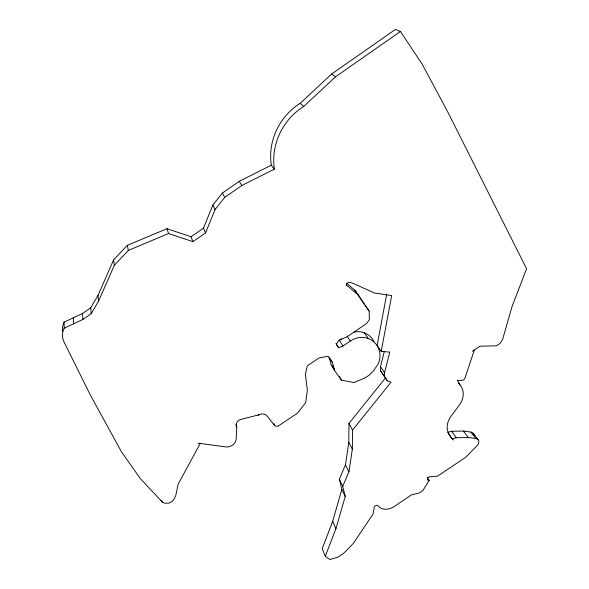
<?xml version="1.0" encoding="UTF-8"?>
<svg xmlns="http://www.w3.org/2000/svg" width="589" height="589" viewBox="0 0 589 589"><rect width="100%" height="100%" fill="white"/><g stroke="black" fill="none" stroke-linecap="round" stroke-linejoin="round"><path stroke-width="0.88" d="M427.268 477.377L429.175 480.41L422.887 490.571L419.383 492.927L411.38 494.966L393.857 506.724A12.111 9.557 -28.8 0 1 378.182 505.951A2.231 1.76 -27.9 0 0 376.128 505.421A2.231 1.76 -27.9 0 0 374.332 506.952L373.051 514.057L353.348 543.375L343.814 553.181L337.895 557.15L329.906 559.55L325.283 556.296L335.914 528.708L345.228 496.52L342.717 486.3L348.909 471.774L352.347 449.127L352.546 430.066L391.037 382.18L387.4 380.84L380.487 370.628L380.494 366.63L384.271 351.626M384.536 376.666L384.551 372.631L389.771 352.126L381.201 351.361L377.137 345.559L386.73 293.918M345.228 496.52L341.848 489.378L339.345 479.232L345.441 464.839L348.806 442.383L348.96 423.484L385.773 377.542M235.931 424.478L236.778 427.025L236.174 439.07A8.688 7.333 -18.5 0 1 224.836 446.793L198.007 443.134M381.201 351.361L391.7 295.59L374.214 292.932L354.387 283.92A24.318 21.557 -34.8 0 0 350.153 282.514A3.166 2.82 -37.1 0 0 346.266 284.826L346.163 285.245M325.283 556.296L322.22 548.654L332.697 521.294L341.848 489.378M474.336 350.013L465.023 377.917A3.217 2.628 -37.8 0 1 461.334 380.413L457.255 380.325L461.15 386.465A19.518 15.918 -35.9 0 1 458.721 405.902L451.064 416.217A19.304 15.417 -35.6 0 0 447.817 431.428A29.236 23.302 -36.2 0 0 452.286 438.857L453.567 440.049M62.603 331.379A19.142 16.985 -0.5 0 1 64.12 322.109L82.534 313.495L90.735 307.797L98.024 295.391L113.559 259.977L127.32 245.341L167.004 228.687L191.05 236.763L203.514 228.098L212.865 205.009L222.37 193.059L239.23 181.324L271.323 165.185A59.622 55.683 -55.6 0 1 300.169 103.325L331.541 74.089L395.44 29.45L400.432 31.497L422.261 64.304L448.023 112.44L526.573 268.717L512.062 306.508L502.579 339.529L500.201 343.277L496.468 345.802L479.947 346.214L472.466 351.28M200.267 443.443L178.128 484.195L175.706 495.754L173.821 499.391L172.282 501.342L168.741 503.175L164.751 503.212L162.454 502.189L140.3 478.599L121.474 451.77L90.551 395.455L64.105 342.157A19.408 17.169 -1 0 1 64.194 328.206L82.865 319.459L91.185 313.687L98.569 301.119L114.34 265.278L128.306 250.443L168.55 233.538L192.927 241.674L205.576 232.891L215.066 209.515L224.718 197.403L241.829 185.506L274.386 169.131A60.461 56.33 -54.9 0 1 303.718 106.447L335.575 76.784L400.432 31.497M341.517 338.749L339.345 340.236L342.975 346.052L350.3 341.053A18.708 16.102 -32.8 0 1 368.294 338.535A23.818 20.475 -32.4 0 1 378.381 363.627L373.397 371.011L370.054 374.442A28.802 24.819 -32.3 0 1 362.795 378.83L354.041 382.555L341.502 380.155L334.537 370.503L331.047 364.429L329.303 357.516M258.137 415.267L258.865 414.818A6.516 5.544 -21.8 0 1 267.075 415.974L274.489 425.273A3.306 2.805 -23 0 0 278.899 425.567L297.482 413.161L305.639 402.67L307.362 390.404L305.389 374.251L307.34 365.894L318.936 357.979L327.992 356.271L332.564 362.647L334.537 370.503M346.634 283.191L354.939 290.289L369.134 311.007L369.377 319.606L366.711 323.398L347.26 336.672L338.719 340.552L336.275 344.41L338.638 347.746L342.975 346.052M429.175 480.41A2.12 1.671 -31.6 0 1 427.415 478.783A2.12 1.671 -31.6 0 1 429.646 476.81L437.612 476.133L465.825 457.204L477.583 445.129A5.146 4.057 -35.1 0 0 475.757 438.481L468.226 437.465L456.328 437.73L452.286 438.857L448.17 433.129M447.655 432.407L451.645 431.295L463.425 431.06L470.883 432.083A5.087 4.035 -35.2 0 1 473.968 435.205M258.865 414.818L240.835 419.412A5.824 4.955 -19.9 0 0 236.778 427.025M331.541 74.089L335.575 76.784M346.266 284.826L358.856 295.575M162.454 502.189L160.885 500.51M300.169 103.325L303.718 106.447M458.456 383.144L460.613 385.802M271.323 165.185L274.386 169.131M473.254 433.357L478.15 439.762M470.883 432.083L475.757 438.481M463.425 431.06L468.226 437.465M365.128 305.588L369.134 311.007M451.645 431.295L456.328 437.73M331.578 365.165L334.235 368.854M353.886 332.122A18.473 15.962 -32.9 0 1 364.348 332.837L368.294 338.535M380.487 370.628L387.4 380.84M380.494 366.63L384.551 372.631M354.939 290.289L364.62 304.822M347.039 336.017L350.3 341.053M239.23 181.324L241.829 185.506M335.951 343.365L338.638 347.746M330.392 358.9L332.564 362.647M339.279 376.312L341.502 380.155M348.96 423.484L352.546 430.066M222.37 193.059L224.718 197.403M348.806 442.383L352.347 449.127M345.441 464.839L348.909 471.774M212.865 205.009L215.066 209.515M339.345 479.232L342.717 486.3M332.697 521.294L335.914 528.708M203.514 228.098L205.576 232.891M273.811 423.601L274.489 425.273M191.05 236.763L192.927 241.674M167.004 228.687L168.55 233.538M127.32 245.341L128.306 250.443M113.559 259.977L114.34 265.278M98.024 295.391L98.569 301.119M90.735 307.797L91.185 313.687M82.534 313.495L82.865 319.459M73.33 317.802L73.529 323.832M64.12 322.109L64.194 328.206M364.348 332.837A23.516 20.298 -32.4 0 1 373.971 341.443"/></g></svg>
